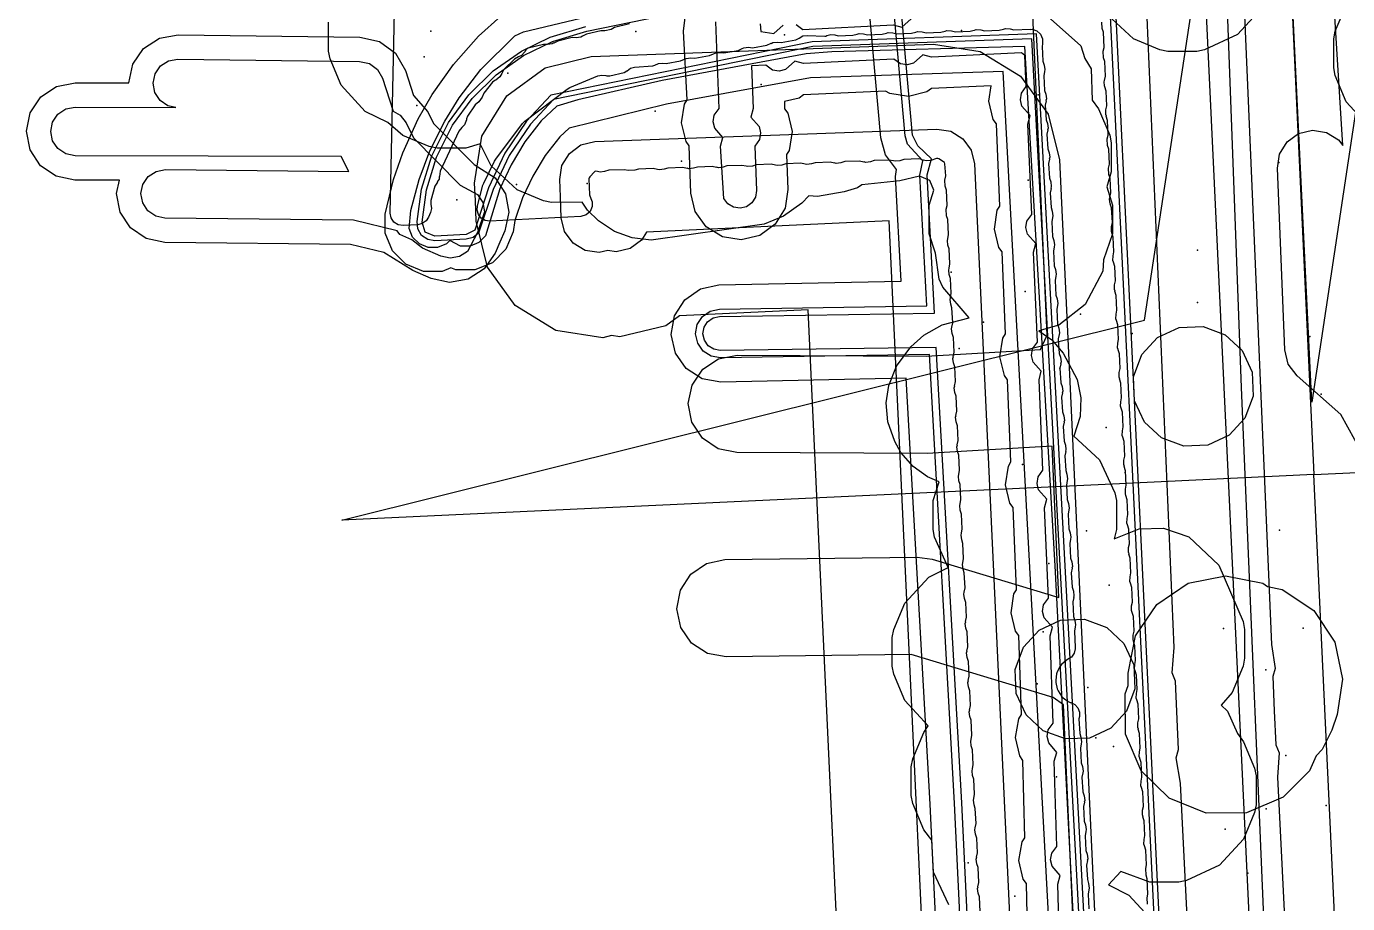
# Model space of a CAD drawing. Header units: metres. Extents: x -3943 to -3664, y 4962 to 6622.
# Drawn here: x -3933.3 to -3879, y 6316.5 to 6352.6 of the extents above; entities that cross this region are included whole.
import ezdxf

# ---------------------------------------------------------------- set-up
doc = ezdxf.new("R2010")
doc.units = ezdxf.units.M
for name, color, linetype in [('AI_GREENING_EXCLUSIONS', 1, 'Continuous'), ('AI_GREENING_LAWN', 82, 'Continuous'), ('AI_GREENING_REJECTED', 6, 'Continuous')]:
    doc.layers.add(name, color=color, linetype=linetype)

msp = doc.modelspace()

# ---------------------------------------------------------------- linework, layer by layer
at = {"layer": 'AI_GREENING_EXCLUSIONS'}
for points in [[(-3890.07, 6379.865), (-3886.2, 6299.915)], [(-3889.821, 6379.681), (-3886, 6299.93)], [(-3875.64, 6269.188), (-3877.52, 6313.067), (-3877.895, 6313.557), (-3878.033, 6314.126), (-3877.98, 6314.97), (-3877.629, 6315.625), (-3878.465, 6335.289), (-3878.725, 6335.601), (-3879.29, 6336.638), (-3881.092, 6338.23), (-3881.453, 6338.71), (-3881.598, 6339.293), (-3881.902, 6346.771), (-3881.811, 6347.349), (-3881.506, 6347.849), (-3881.033, 6348.193), (-3880.464, 6348.331), (-3879.886, 6348.24), (-3879.387, 6347.935), (-3879.212, 6347.695), (-3881.109, 6378.179)], [(-3884.475, 6366.942), (-3883.388, 6337.749), (-3882.28, 6311.412), (-3881.913, 6310.91), (-3881.729, 6310.152), (-3881.852, 6309.102), (-3882.157, 6308.48), (-3881.114, 6283.688), (-3880.697, 6283.4), (-3874.95, 6281.702), (-3867.436, 6281.835), (-3866.668, 6281.696), (-3866.012, 6281.274), (-3865.567, 6280.633)], [(-3893.689, 6296.079), (-3894.874, 6320.678), (-3895.919, 6339.401), (-3904.795, 6339.271), (-3905.064, 6339.319), (-3905.294, 6339.466), (-3905.451, 6339.69), (-3905.509, 6339.956), (-3905.462, 6340.225), (-3905.315, 6340.455), (-3905.091, 6340.612), (-3904.824, 6340.67), (-3895.994, 6340.803), (-3896.298, 6346.495), (-3896.116, 6347.147), (-3896.682, 6347.682), (-3896.899, 6348.129), (-3898.214, 6362.811)], [(-3893.989, 6296.064), (-3895.174, 6320.663), (-3896.204, 6339.108), (-3904.789, 6338.971), (-3905.173, 6339.039), (-3905.502, 6339.249), (-3905.725, 6339.569), (-3905.809, 6339.95), (-3905.741, 6340.334), (-3905.531, 6340.663), (-3905.211, 6340.886), (-3904.83, 6340.97), (-3896.31, 6341.111), (-3896.597, 6346.479), (-3896.467, 6347.066), (-3897.101, 6347.755), (-3897.197, 6348.102), (-3898.49, 6362.521)], [(-3889.811, 6304.959), (-3890.687, 6324.698), (-3891.117, 6325.001), (-3896.957, 6326.774), (-3904.553, 6326.675), (-3905.321, 6326.817), (-3905.975, 6327.242), (-3906.417, 6327.885), (-3906.579, 6328.649), (-3906.437, 6329.416), (-3906.012, 6330.07), (-3905.369, 6330.512), (-3904.606, 6330.675), (-3896.699, 6330.778), (-3896.091, 6330.692), (-3890.883, 6329.11), (-3891.161, 6335.333), (-3896.295, 6335.041), (-3904.118, 6335.076), (-3904.882, 6335.232), (-3905.529, 6335.668), (-3905.96, 6336.319), (-3906.109, 6337.085), (-3905.953, 6337.85), (-3905.517, 6338.497), (-3904.866, 6338.927), (-3904.1, 6339.076), (-3896.34, 6339.041), (-3891.638, 6339.312), (-3891.366, 6339.906), (-3892.269, 6360.112)], [(-3894.988, 6296.014), (-3896.172, 6320.613), (-3897.153, 6338.127), (-3904.768, 6337.971), (-3905.537, 6338.108), (-3906.194, 6338.528), (-3906.641, 6339.167), (-3906.809, 6339.93), (-3906.673, 6340.698), (-3906.252, 6341.355), (-3905.613, 6341.802), (-3904.851, 6341.97), (-3897.366, 6342.124), (-3897.596, 6346.426), (-3897.551, 6346.715), (-3898.001, 6347.318), (-3898.193, 6348.013), (-3899.082, 6357.932)], [(-3889.217, 6304.208), (-3891.804, 6352.287), (-3901.015, 6351.969), (-3911.758, 6349.772), (-3912.757, 6348.696), (-3913.644, 6347.388), (-3914.323, 6345.96), (-3914.886, 6344.221), (-3915.243, 6344.044), (-3916.53, 6343.978), (-3916.923, 6344.139), (-3917.051, 6344.544), (-3916.871, 6345.879), (-3916.462, 6347.22), (-3915.805, 6348.53), (-3914.991, 6349.639), (-3914.009, 6350.604), (-3912.877, 6351.402), (-3911.692, 6351.98), (-3910.282, 6352.402), (-3901.303, 6354.253)], [(-3883.291, 6354.015), (-3882.147, 6327.189), (-3881.993, 6326.192), (-3882.09, 6325.861), (-3882.03, 6324.457), (-3881.96, 6323.052), (-3881.834, 6322.735), (-3881.894, 6321.73), (-3880.551, 6294.768), (-3880.385, 6293.758), (-3880.483, 6293.41), (-3880.344, 6290.623), (-3880.209, 6290.286), (-3880.276, 6289.244), (-3879.06, 6264.718)], [(-3883.291, 6354.015), (-3882.147, 6327.189), (-3881.993, 6326.192), (-3882.09, 6325.861), (-3882.03, 6324.457), (-3881.96, 6323.052), (-3881.834, 6322.735), (-3881.894, 6321.73), (-3880.551, 6294.768), (-3880.385, 6293.758), (-3880.483, 6293.41), (-3880.344, 6290.623), (-3880.209, 6290.286), (-3880.276, 6289.244), (-3879.06, 6264.718)], [(-3878.08, 6348.415), (-3879.068, 6349.489), (-3879.521, 6350.572), (-3879.586, 6350.894), (-3879.586, 6352.082), (-3879.521, 6352.404), (-3878.696, 6354.371)], [(-3889.664, 6304.006), (-3891.036, 6330.415), (-3892.275, 6351.771), (-3900.213, 6351.552), (-3901.269, 6351.465), (-3907.188, 6350.376), (-3910.656, 6349.579), (-3911.518, 6349.32), (-3912.153, 6348.716), (-3912.824, 6347.848), (-3913.394, 6346.91), (-3913.857, 6345.915), (-3914.438, 6343.987), (-3914.714, 6343.712), (-3915.075, 6343.563), (-3915.465, 6343.563), (-3915.907, 6343.795), (-3916.052, 6343.65), (-3916.413, 6343.502), (-3916.803, 6343.502), (-3917.163, 6343.652), (-3917.439, 6343.928), (-3917.588, 6344.289), (-3917.517, 6345.028), (-3917.171, 6346.308), (-3916.731, 6347.476), (-3916.122, 6348.699), (-3915.526, 6349.661), (-3914.634, 6350.822), (-3913.233, 6352.214), (-3912.878, 6352.377), (-3908.11, 6353.511)], [(-3883.04, 6264.217), (-3884.272, 6289.062), (-3884.437, 6290.066), (-3884.339, 6290.414), (-3884.479, 6293.205), (-3884.613, 6293.542), (-3884.546, 6294.578), (-3885.887, 6321.479), (-3886.062, 6322.519), (-3885.963, 6322.87), (-3886.092, 6325.672), (-3886.223, 6326.011), (-3886.145, 6327.061), (-3887.291, 6353.93)], [(-3883.04, 6264.217), (-3884.272, 6289.062), (-3884.437, 6290.066), (-3884.339, 6290.414), (-3884.479, 6293.205), (-3884.613, 6293.542), (-3884.546, 6294.578), (-3885.887, 6321.479), (-3886.062, 6322.519), (-3885.963, 6322.87), (-3886.092, 6325.672), (-3886.223, 6326.011), (-3886.145, 6327.061), (-3887.291, 6353.93)], [(-3890.717, 6305.12), (-3893.177, 6350.746), (-3901.088, 6350.481), (-3907.007, 6349.393), (-3911.009, 6348.414), (-3911.392, 6348.062), (-3911.994, 6347.283), (-3912.505, 6346.443), (-3912.921, 6345.552), (-3913.235, 6344.622), (-3913.307, 6344.151), (-3913.607, 6343.431), (-3914.16, 6342.879), (-3914.881, 6342.582), (-3915.661, 6342.583), (-3915.864, 6342.667), (-3916.219, 6342.52), (-3916.999, 6342.522), (-3917.72, 6342.821), (-3918.271, 6343.374), (-3918.569, 6344.095), (-3918.568, 6344.875), (-3918.222, 6346.303), (-3917.844, 6347.398), (-3917.206, 6348.801), (-3916.634, 6349.795), (-3915.76, 6351.028), (-3914.729, 6352.192), (-3913.82, 6353.023)], [(-3892.141, 6314.173), (-3892.217, 6317.353), (-3892.347, 6317.537), (-3892.52, 6318.298), (-3892.389, 6319.067), (-3892.281, 6319.239), (-3892.357, 6322.419), (-3892.487, 6322.603), (-3892.66, 6323.364), (-3892.529, 6324.133), (-3892.421, 6324.305), (-3892.529, 6327.55), (-3892.662, 6327.732), (-3892.848, 6328.49), (-3892.729, 6329.261), (-3892.623, 6329.434), (-3892.758, 6332.809), (-3892.891, 6332.99), (-3893.076, 6333.748), (-3892.957, 6334.52), (-3892.852, 6334.693), (-3892.986, 6338.067), (-3893.12, 6338.249), (-3893.305, 6339.007), (-3893.186, 6339.778), (-3893.081, 6339.952), (-3893.215, 6343.326), (-3893.348, 6343.507), (-3893.533, 6344.265), (-3893.415, 6345.037), (-3893.309, 6345.21), (-3893.444, 6348.584), (-3893.577, 6348.766), (-3893.762, 6349.524), (-3893.666, 6350.149), (-3896.121, 6350.042), (-3896.302, 6349.908), (-3897.059, 6349.718), (-3897.831, 6349.833), (-3898.005, 6349.937), (-3901.378, 6349.785), (-3901.559, 6349.651), (-3902.15, 6349.503), (-3902.152, 6349.211), (-3902.019, 6349.029), (-3901.838, 6348.27), (-3901.961, 6347.499), (-3902.068, 6347.326), (-3902.013, 6345.895), (-3902.136, 6345.124), (-3902.545, 6344.459), (-3903.176, 6344.001), (-3903.935, 6343.82), (-3904.706, 6343.943), (-3905.371, 6344.352), (-3905.829, 6344.984), (-3906.01, 6345.743), (-3906.072, 6347.686), (-3906.204, 6347.868), (-3906.385, 6348.627), (-3906.262, 6349.398), (-3906.156, 6349.571), (-3906.303, 6352.404), (-3906.213, 6353.179)], [(-3901.674, 6352.674), (-3901.397, 6352.475), (-3897.688, 6352.656), (-3897.332, 6352.564), (-3896.952, 6352.904)], [(-3891.466, 6353.129), (-3889.974, 6351.794), (-3889.814, 6351.281), (-3889.551, 6350.854), (-3889.509, 6349.56), (-3889.246, 6349.212), (-3888.793, 6348.129), (-3888.728, 6347.806), (-3888.728, 6346.619), (-3888.916, 6346.002), (-3888.672, 6345.25), (-3888.672, 6344.063), (-3889.046, 6343.001), (-3889.072, 6342.537), (-3889.796, 6341.166), (-3890.882, 6340.309), (-3891.705, 6340.086), (-3891.175, 6339.704), (-3890.702, 6339.157), (-3890.13, 6338.075), (-3889.979, 6337.321), (-3890.011, 6336.559), (-3890.26, 6335.744), (-3889.21, 6334.772), (-3888.579, 6333.425), (-3888.514, 6333.103), (-3888.514, 6331.915), (-3888.606, 6331.528), (-3887.583, 6331.933), (-3886.588, 6331.959), (-3885.538, 6331.607), (-3884.314, 6330.449), (-3883.313, 6328.127), (-3883.247, 6327.804), (-3883.247, 6326.617), (-3883.313, 6326.295), (-3883.766, 6325.211), (-3884.207, 6324.684), (-3883.948, 6324.439), (-3883.545, 6323.518), (-3883.297, 6323.184), (-3882.843, 6322.101), (-3882.778, 6321.778), (-3882.778, 6320.591), (-3882.843, 6320.269), (-3883.297, 6319.185), (-3884.284, 6318.112), (-3885.631, 6317.481), (-3885.954, 6317.416), (-3887.141, 6317.416), (-3888.334, 6317.845), (-3888.845, 6317.298), (-3888.004, 6316.878), (-3887.016, 6315.805)], [(-3895.402, 6316.477), (-3896.032, 6317.824), (-3896.097, 6319.143), (-3896.431, 6319.562), (-3896.884, 6320.646), (-3896.949, 6320.968), (-3896.949, 6322.156), (-3896.884, 6322.478), (-3896.431, 6323.561), (-3896.246, 6323.832), (-3897.21, 6324.882), (-3897.663, 6325.965), (-3897.729, 6326.288), (-3897.729, 6327.475), (-3897.663, 6327.798), (-3897.21, 6328.881), (-3896.222, 6329.955), (-3895.429, 6330.354), (-3895.987, 6331.593), (-3896.053, 6331.915), (-3896.053, 6333.103), (-3895.799, 6333.875), (-3896.282, 6334.078), (-3896.865, 6334.498), (-3897.373, 6335.081), (-3897.627, 6335.535), (-3897.909, 6336.342), (-3897.977, 6337.121), (-3897.875, 6337.832), (-3897.553, 6338.631), (-3896.96, 6339.415), (-3896.435, 6339.906), (-3895.679, 6340.329), (-3894.574, 6340.613), (-3895.649, 6341.879), (-3895.796, 6342.204), (-3895.952, 6343.279), (-3896.21, 6344.063), (-3896.21, 6345.25), (-3896.022, 6345.868), (-3896.188, 6346.265), (-3896.615, 6346.444), (-3897.422, 6346.248), (-3898.978, 6346.083), (-3899.152, 6345.955), (-3899.706, 6345.79), (-3900.804, 6345.609), (-3901.157, 6345.636), (-3901.442, 6345.329), (-3902.199, 6344.792), (-3902.996, 6344.46), (-3907.638, 6343.814), (-3908.415, 6343.899), (-3909.145, 6344.164), (-3909.796, 6344.597), (-3910.25, 6345.041), (-3910.471, 6345.372), (-3911.733, 6345.357), (-3912.056, 6345.422), (-3913.139, 6345.876), (-3914.213, 6346.864), (-3914.661, 6347.774), (-3915.25, 6347.597), (-3916.437, 6347.597), (-3916.759, 6347.662), (-3917.843, 6348.116), (-3918.455, 6348.642), (-3919.391, 6349.101), (-3920.379, 6350.175), (-3920.379, 6350.175), (-3920.832, 6351.258), (-3920.897, 6351.58), (-3920.897, 6352.768)], [(-3889.417, 6304.202), (-3891.993, 6352.081), (-3900.989, 6351.771), (-3911.655, 6349.589), (-3912.6, 6348.571), (-3913.47, 6347.288), (-3914.135, 6345.888), (-3914.733, 6344.092), (-3914.957, 6343.916), (-3915.233, 6343.844), (-3916.52, 6343.778), (-3916.82, 6343.83), (-3917.071, 6344.004), (-3917.223, 6344.267), (-3917.249, 6344.571), (-3917.069, 6345.906), (-3916.653, 6347.279), (-3915.966, 6348.647), (-3915.132, 6349.781), (-3914.125, 6350.767), (-3912.965, 6351.581), (-3911.78, 6352.16), (-3910.322, 6352.598)], [(-3890.831, 6313.81), (-3890.928, 6317.327), (-3890.829, 6317.681), (-3891.16, 6318.068), (-3891.221, 6318.334), (-3891.175, 6318.603), (-3890.971, 6318.876), (-3891.068, 6322.392), (-3890.969, 6322.746), (-3891.3, 6323.133), (-3891.361, 6323.399), (-3891.315, 6323.669), (-3891.111, 6323.942), (-3891.24, 6327.544), (-3891.147, 6327.899), (-3891.484, 6328.281), (-3891.549, 6328.546), (-3891.507, 6328.816), (-3891.307, 6329.092), (-3891.469, 6332.802), (-3891.375, 6333.158), (-3891.713, 6333.539), (-3891.777, 6333.805), (-3891.736, 6334.075), (-3891.536, 6334.351), (-3891.697, 6338.061), (-3891.604, 6338.416), (-3891.941, 6338.798), (-3892.006, 6339.063), (-3891.964, 6339.333), (-3891.765, 6339.609), (-3891.926, 6343.319), (-3891.832, 6343.675), (-3892.17, 6344.057), (-3892.235, 6344.322), (-3892.193, 6344.592), (-3891.993, 6344.868), (-3892.154, 6348.578), (-3892.061, 6348.934), (-3892.398, 6349.315), (-3892.463, 6349.581), (-3892.422, 6349.85), (-3892.222, 6350.127), (-3892.277, 6351.398), (-3892.412, 6351.512), (-3896.121, 6351.331), (-3896.477, 6351.422), (-3896.857, 6351.083), (-3897.122, 6351.017), (-3897.392, 6351.057), (-3897.67, 6351.255), (-3901.379, 6351.074), (-3901.735, 6351.166), (-3902.114, 6350.827), (-3902.379, 6350.76), (-3902.65, 6350.8), (-3902.927, 6350.999), (-3903.507, 6350.971), (-3903.441, 6349.225), (-3903.536, 6348.87), (-3903.201, 6348.486), (-3903.137, 6348.22), (-3903.18, 6347.951), (-3903.382, 6347.676), (-3903.312, 6345.845), (-3903.355, 6345.576), (-3903.498, 6345.343), (-3903.719, 6345.183), (-3903.985, 6345.119), (-3904.255, 6345.162), (-3904.487, 6345.305), (-3904.648, 6345.526), (-3904.783, 6347.672), (-3904.687, 6348.027), (-3905.023, 6348.411), (-3905.086, 6348.677), (-3905.043, 6348.946), (-3904.842, 6349.221), (-3904.976, 6352.781)], [(-3903.155, 6352.697), (-3903.129, 6352.391), (-3902.589, 6352.308), (-3902.209, 6352.648)], [(-3899.171, 6297.661), (-3901.188, 6340.948), (-3906.475, 6340.693), (-3907.031, 6340.288), (-3908.927, 6339.829), (-3909.271, 6339.883), (-3909.627, 6339.797), (-3911.554, 6340.099), (-3913.219, 6341.116), (-3914.368, 6342.693), (-3914.827, 6344.589), (-3914.862, 6345.444), (-3914.891, 6346.156), (-3914.589, 6348.083), (-3913.572, 6349.748), (-3911.995, 6350.898), (-3910.099, 6351.356), (-3896.028, 6351.873), (-3894.114, 6351.566), (-3892.46, 6350.555), (-3891.316, 6348.991), (-3890.852, 6347.109), (-3888.302, 6292.382)], [(-3895.512, 6294.328), (-3897.855, 6344.607), (-3907.829, 6344.135), (-3908.028, 6343.809), (-3908.501, 6343.464), (-3909.07, 6343.326), (-3909.414, 6343.38), (-3909.77, 6343.294), (-3910.348, 6343.385), (-3910.847, 6343.69), (-3911.192, 6344.163), (-3911.33, 6344.732), (-3911.365, 6345.587), (-3911.394, 6346.299), (-3911.303, 6346.877), (-3910.998, 6347.377), (-3910.525, 6347.722), (-3909.956, 6347.859), (-3895.901, 6348.375), (-3895.327, 6348.283), (-3894.83, 6347.98), (-3894.487, 6347.51), (-3894.348, 6346.946), (-3891.798, 6292.219)]]:
    msp.add_lwpolyline(points, dxfattribs=at)
for points in [[(-3874.42, 6377.481), (-3842.457, 6379.024), (-3875.43, 6370.758), (-3880.482, 6337.142), (-3882.411, 6377.095), (-3874.42, 6377.481)], [(-3882.271, 6374.124), (-3880.397, 6334.168), (-3888.388, 6333.793), (-3920.353, 6332.294), (-3887.369, 6340.515), (-3882.271, 6374.124)], [(-3885.415, 6360.102), (-3884.365, 6359.75), (-3883.141, 6358.592), (-3882.106, 6356.253), (-3882.041, 6355.93), (-3882.041, 6354.743), (-3882.106, 6354.421), (-3882.559, 6353.337), (-3883.547, 6352.264), (-3884.894, 6351.633), (-3885.216, 6351.568), (-3886.404, 6351.568), (-3886.726, 6351.633), (-3887.809, 6352.086), (-3888.883, 6353.074), (-3889.514, 6354.421), (-3889.579, 6354.743), (-3889.579, 6355.93), (-3889.514, 6356.253), (-3888.6, 6358.446), (-3887.439, 6359.668), (-3886.409, 6360.075), (-3885.415, 6360.102)], [(-3932.082, 6346.433), (-3932.729, 6346.869), (-3933.161, 6347.519), (-3933.31, 6348.285), (-3933.156, 6349.049), (-3932.72, 6349.697), (-3932.07, 6350.128), (-3931.304, 6350.278), (-3929.102, 6350.271), (-3928.942, 6351.043), (-3928.5, 6351.687), (-3927.846, 6352.112), (-3927.079, 6352.254), (-3919.605, 6352.16), (-3918.802, 6351.98), (-3918.139, 6351.492), (-3917.729, 6350.779), (-3917.398, 6349.762), (-3916.814, 6349.078), (-3916.582, 6348.605), (-3914.914, 6346.914), (-3914.052, 6346.375), (-3913.629, 6345.719), (-3913.489, 6344.952), (-3913.653, 6344.189), (-3913.852, 6343.73), (-3914.05, 6343.271), (-3914.494, 6342.629), (-3915.15, 6342.206), (-3915.918, 6342.066), (-3916.68, 6342.23), (-3917.435, 6342.557), (-3918.624, 6343.3), (-3919.987, 6343.625), (-3927.627, 6343.709), (-3928.39, 6343.87), (-3929.034, 6344.31), (-3929.461, 6344.964), (-3929.605, 6345.731), (-3929.491, 6346.272), (-3931.317, 6346.278), (-3932.082, 6346.433)], [(-3920.066, 6346.626), (-3920.369, 6347.243), (-3931.314, 6347.278), (-3931.696, 6347.356), (-3932.02, 6347.573), (-3932.235, 6347.898), (-3932.31, 6348.281), (-3932.233, 6348.664), (-3932.015, 6348.988), (-3931.69, 6349.203), (-3931.307, 6349.278), (-3927.166, 6349.265), (-3927.498, 6349.336), (-3927.82, 6349.557), (-3928.033, 6349.884), (-3928.104, 6350.267), (-3928.023, 6350.649), (-3927.802, 6350.971), (-3927.475, 6351.183), (-3927.091, 6351.255), (-3919.618, 6351.16), (-3919.216, 6351.07), (-3918.885, 6350.826), (-3918.68, 6350.469), (-3918.239, 6349.116), (-3917.948, 6348.948), (-3917.711, 6348.638), (-3917.408, 6348.019), (-3915.49, 6346.074), (-3914.77, 6345.679), (-3914.559, 6345.351), (-3914.489, 6344.968), (-3914.769, 6344.127), (-3915.19, 6343.348), (-3915.518, 6343.136), (-3915.902, 6343.066), (-3916.283, 6343.148), (-3917.038, 6343.475), (-3917.477, 6343.816), (-3917.967, 6344.047), (-3918.076, 6344.197), (-3919.864, 6344.624), (-3927.616, 6344.709), (-3927.997, 6344.789), (-3928.319, 6345.01), (-3928.533, 6345.336), (-3928.605, 6345.72), (-3928.524, 6346.102), (-3928.304, 6346.424), (-3927.977, 6346.637), (-3927.594, 6346.709), (-3920.066, 6346.626)], [(-3884.958, 6340.256), (-3884.041, 6339.915), (-3883.342, 6339.268), (-3882.932, 6338.386), (-3882.893, 6337.4), (-3883.234, 6336.483), (-3883.882, 6335.784), (-3884.763, 6335.375), (-3885.749, 6335.335), (-3886.666, 6335.677), (-3887.365, 6336.324), (-3887.775, 6337.205), (-3887.814, 6338.192), (-3887.472, 6339.109), (-3886.825, 6339.808), (-3885.944, 6340.217), (-3884.958, 6340.256)], [(-3880.397, 6334.168), (-3872.406, 6334.543), (-3840.441, 6336.042), (-3873.425, 6327.821), (-3878.523, 6294.212), (-3880.397, 6334.168)], [(-3885.563, 6329.701), (-3884.032, 6330.005), (-3882.501, 6329.701), (-3882.302, 6329.567), (-3881.699, 6329.448), (-3880.402, 6328.58), (-3879.534, 6327.283), (-3879.23, 6325.752), (-3879.451, 6324.311), (-3879.663, 6323.656), (-3880.056, 6322.866), (-3880.305, 6322.599), (-3880.577, 6321.986), (-3881.657, 6320.906), (-3883.166, 6320.259), (-3884.827, 6320.243), (-3886.349, 6320.863), (-3887.493, 6321.986), (-3888.14, 6323.495), (-3888.156, 6325.156), (-3888.032, 6325.492), (-3888.032, 6326.005), (-3887.728, 6327.536), (-3886.86, 6328.833), (-3885.563, 6329.701)], [(-3889.823, 6328.218), (-3888.906, 6327.876), (-3888.207, 6327.229), (-3887.797, 6326.347), (-3887.758, 6325.361), (-3888.099, 6324.444), (-3888.747, 6323.745), (-3889.628, 6323.336), (-3890.614, 6323.297), (-3891.531, 6323.638), (-3892.23, 6324.285), (-3892.64, 6325.167), (-3892.679, 6326.153), (-3892.337, 6327.07), (-3891.69, 6327.769), (-3890.809, 6328.178), (-3889.823, 6328.218)]]:
    msp.add_lwpolyline(points, close=True, dxfattribs=at)
at = {"layer": 'AI_GREENING_LAWN'}
for points in [[(-3885.85, 6374.791), (-3881.842, 6290.023)], [(-3908.526, 6352.701), (-3909.141, 6352.553), (-3909.282, 6352.475), (-3909.543, 6352.412), (-3909.703, 6352.418), (-3910.297, 6352.277), (-3910.459, 6352.192), (-3910.462, 6352.198), (-3910.528, 6352.159), (-3910.716, 6352.129), (-3910.881, 6352.135), (-3911.476, 6351.994), (-3911.638, 6351.909), (-3911.641, 6351.915), (-3911.707, 6351.876), (-3911.894, 6351.846), (-3912.06, 6351.852), (-3912.695, 6351.7), (-3912.737, 6351.68), (-3912.769, 6351.646), (-3912.829, 6351.546), (-3912.967, 6351.397), (-3913.085, 6351.345), (-3913.254, 6351.254), (-3913.687, 6350.82), (-3913.779, 6350.66), (-3913.849, 6350.525), (-3914.023, 6350.392), (-3914.066, 6350.373), (-3914.155, 6350.303), (-3914.512, 6349.857), (-3914.581, 6349.688), (-3914.725, 6349.492), (-3914.866, 6349.376), (-3915.185, 6348.903), (-3915.225, 6348.798), (-3915.231, 6348.749), (-3915.306, 6348.544), (-3915.412, 6348.44), (-3915.54, 6348.295), (-3916.306, 6346.643), (-3916.336, 6346.43), (-3916.344, 6346.431), (-3916.355, 6346.312), (-3916.427, 6346.2), (-3916.421, 6346.196), (-3916.523, 6346.029), (-3916.696, 6345.44), (-3916.696, 6345.301), (-3916.69, 6345.282), (-3916.67, 6345.115), (-3916.706, 6344.95), (-3916.786, 6344.754), (-3916.888, 6344.597), (-3917.041, 6344.488), (-3917.223, 6344.444), (-3917.832, 6344.413), (-3918.033, 6344.444), (-3918.205, 6344.553), (-3918.319, 6344.722), (-3918.357, 6344.923), (-3918.062, 6358.954)], [(-3894.117, 6316.19), (-3894.146, 6316.801), (-3894.198, 6316.958), (-3894.222, 6317.147), (-3894.203, 6317.221), (-3894.209, 6317.222), (-3894.173, 6317.401), (-3894.203, 6318.012), (-3894.254, 6318.169), (-3894.279, 6318.358), (-3894.259, 6318.432), (-3894.266, 6318.433), (-3894.229, 6318.612), (-3894.259, 6319.223), (-3894.311, 6319.38), (-3894.335, 6319.569), (-3894.316, 6319.643), (-3894.322, 6319.644), (-3894.286, 6319.823), (-3894.316, 6320.434), (-3894.367, 6320.591), (-3894.391, 6320.78), (-3894.372, 6320.854), (-3894.378, 6320.855), (-3894.342, 6321.034), (-3894.372, 6321.645), (-3894.424, 6321.802), (-3894.448, 6321.991), (-3894.428, 6322.065), (-3894.435, 6322.066), (-3894.399, 6322.246), (-3894.428, 6322.857), (-3894.48, 6323.013), (-3894.504, 6323.202), (-3894.485, 6323.276), (-3894.491, 6323.278), (-3894.455, 6323.457), (-3894.485, 6324.068), (-3894.536, 6324.225), (-3894.561, 6324.413), (-3894.541, 6324.487), (-3894.548, 6324.489), (-3894.512, 6324.668), (-3894.541, 6325.279), (-3894.593, 6325.436), (-3894.617, 6325.624), (-3894.598, 6325.698), (-3894.604, 6325.7), (-3894.568, 6325.879), (-3894.598, 6326.49), (-3894.649, 6326.647), (-3894.673, 6326.835), (-3894.654, 6326.91), (-3894.66, 6326.911), (-3894.624, 6327.09), (-3894.654, 6327.701), (-3894.706, 6327.858), (-3894.73, 6328.046), (-3894.711, 6328.121), (-3894.717, 6328.122), (-3894.681, 6328.301), (-3894.71, 6328.912), (-3894.762, 6329.069), (-3894.786, 6329.257), (-3894.767, 6329.332), (-3894.773, 6329.333), (-3894.737, 6329.512), (-3894.767, 6330.123), (-3894.819, 6330.28), (-3894.843, 6330.468), (-3894.823, 6330.543), (-3894.83, 6330.544), (-3894.794, 6330.723), (-3894.823, 6331.334), (-3894.875, 6331.491), (-3894.899, 6331.68), (-3894.88, 6331.754), (-3894.886, 6331.755), (-3894.85, 6331.934), (-3894.88, 6332.545), (-3894.931, 6332.702), (-3894.956, 6332.891), (-3894.936, 6332.965), (-3894.943, 6332.966), (-3894.906, 6333.145), (-3894.936, 6333.756), (-3894.988, 6333.913), (-3895.012, 6334.102), (-3894.993, 6334.176), (-3894.999, 6334.177), (-3894.963, 6334.356), (-3894.993, 6334.967), (-3895.044, 6335.124), (-3895.068, 6335.313), (-3895.049, 6335.387), (-3895.055, 6335.388), (-3895.019, 6335.567), (-3895.049, 6336.178), (-3895.101, 6336.335), (-3895.125, 6336.524), (-3895.105, 6336.598), (-3895.112, 6336.599), (-3895.076, 6336.779), (-3895.105, 6337.39), (-3895.157, 6337.546), (-3895.181, 6337.735), (-3895.162, 6337.809), (-3895.168, 6337.811), (-3895.132, 6337.99), (-3895.162, 6338.601), (-3895.214, 6338.758), (-3895.238, 6338.946), (-3895.218, 6339.02), (-3895.225, 6339.022), (-3895.189, 6339.201), (-3895.218, 6339.812), (-3895.27, 6339.969), (-3895.294, 6340.157), (-3895.275, 6340.231), (-3895.281, 6340.233), (-3895.245, 6340.412), (-3895.275, 6341.023), (-3895.326, 6341.18), (-3895.35, 6341.368), (-3895.331, 6341.442), (-3895.337, 6341.444), (-3895.301, 6341.623), (-3895.331, 6342.234), (-3895.383, 6342.391), (-3895.407, 6342.579), (-3895.388, 6342.654), (-3895.394, 6342.655), (-3895.358, 6342.834), (-3895.387, 6343.445), (-3895.439, 6343.602), (-3895.463, 6343.79), (-3895.444, 6343.865), (-3895.45, 6343.866), (-3895.414, 6344.045), (-3895.444, 6344.656), (-3895.494, 6344.808), (-3895.507, 6345.076), (-3895.471, 6345.233), (-3895.5, 6345.867), (-3895.551, 6346.021), (-3895.565, 6346.28), (-3895.53, 6346.448), (-3895.57, 6346.944), (-3895.587, 6346.995), (-3895.625, 6347.034), (-3895.811, 6347.148), (-3895.859, 6347.164), (-3895.909, 6347.159), (-3896.137, 6347.086), (-3896.326, 6347.063), (-3896.51, 6347.113), (-3896.528, 6347.122), (-3896.646, 6347.147), (-3897.257, 6347.124), (-3897.415, 6347.073), (-3897.603, 6347.051), (-3897.677, 6347.071), (-3897.679, 6347.065), (-3897.857, 6347.103), (-3898.469, 6347.08), (-3898.626, 6347.029), (-3898.815, 6347.007), (-3898.889, 6347.027), (-3898.89, 6347.021), (-3899.069, 6347.059), (-3899.68, 6347.036), (-3899.838, 6346.985), (-3900.027, 6346.963), (-3900.101, 6346.983), (-3900.102, 6346.977), (-3900.281, 6347.015), (-3900.892, 6346.992), (-3901.049, 6346.941), (-3901.238, 6346.919), (-3901.312, 6346.939), (-3901.314, 6346.933), (-3901.492, 6346.971), (-3902.104, 6346.948), (-3902.261, 6346.897), (-3902.45, 6346.875), (-3902.524, 6346.895), (-3902.525, 6346.889), (-3902.704, 6346.927), (-3903.315, 6346.904), (-3903.473, 6346.853), (-3903.661, 6346.831), (-3903.735, 6346.851), (-3903.737, 6346.845), (-3903.915, 6346.883), (-3904.527, 6346.859), (-3904.684, 6346.809), (-3904.873, 6346.787), (-3904.947, 6346.807), (-3904.948, 6346.801), (-3905.127, 6346.839), (-3905.738, 6346.815), (-3905.896, 6346.765), (-3906.084, 6346.743), (-3906.159, 6346.763), (-3906.16, 6346.757), (-3906.339, 6346.795), (-3906.95, 6346.771), (-3907.107, 6346.721), (-3907.296, 6346.699), (-3907.37, 6346.719), (-3907.372, 6346.713), (-3907.55, 6346.751), (-3908.162, 6346.727), (-3908.314, 6346.679), (-3908.582, 6346.669), (-3908.738, 6346.706), (-3909.373, 6346.683), (-3909.554, 6346.626), (-3909.727, 6346.603), (-3909.844, 6346.629), (-3909.934, 6346.646), (-3909.971, 6346.62), (-3910.161, 6346.414), (-3910.185, 6346.374), (-3910.192, 6346.328), (-3910.166, 6345.675), (-3910.116, 6345.521), (-3910.06, 6345.384), (-3910.058, 6345.193), (-3910.059, 6345.191), (-3910.146, 6344.989), (-3910.313, 6344.843), (-3910.525, 6344.784), (-3914.271, 6344.594), (-3914.457, 6344.619), (-3914.62, 6344.712), (-3914.737, 6344.857), (-3914.793, 6345.036), (-3914.779, 6345.223), (-3914.553, 6346.063), (-3914.519, 6346.154), (-3914.072, 6347.062), (-3914.023, 6347.141), (-3912.924, 6348.605), (-3912.826, 6348.704), (-3911.085, 6350.019), (-3910.975, 6350.082), (-3909.825, 6350.558), (-3909.667, 6350.595), (-3909.506, 6350.58), (-3909.506, 6350.58), (-3909.455, 6350.566), (-3909.334, 6350.565), (-3908.748, 6350.707), (-3908.634, 6350.77), (-3908.629, 6350.775), (-3908.485, 6350.874), (-3908.316, 6350.917), (-3907.563, 6350.974), (-3907.525, 6350.983), (-3907.486, 6351.008), (-3907.336, 6351.071), (-3907.174, 6351.083), (-3907.022, 6351.069), (-3906.429, 6351.177), (-3906.262, 6351.253), (-3906.26, 6351.247), (-3906.192, 6351.282), (-3906.003, 6351.302), (-3905.838, 6351.287), (-3905.245, 6351.395), (-3905.079, 6351.47), (-3905.076, 6351.464), (-3905.008, 6351.5), (-3904.819, 6351.519), (-3904.654, 6351.504), (-3904.061, 6351.612), (-3903.895, 6351.688), (-3903.892, 6351.682), (-3903.824, 6351.718), (-3903.635, 6351.737), (-3903.471, 6351.722), (-3902.877, 6351.83), (-3902.711, 6351.906), (-3902.708, 6351.9), (-3902.64, 6351.936), (-3902.451, 6351.955), (-3902.287, 6351.94), (-3901.694, 6352.048), (-3901.584, 6352.098), (-3901.557, 6352.119), (-3901.4, 6352.204), (-3901.224, 6352.228), (-3900.494, 6352.198), (-3900.457, 6352.202), (-3900.417, 6352.22), (-3900.258, 6352.261), (-3900.095, 6352.249), (-3899.946, 6352.213), (-3899.344, 6352.232), (-3899.168, 6352.282), (-3899.166, 6352.276), (-3899.094, 6352.301), (-3898.904, 6352.292), (-3898.743, 6352.253), (-3898.141, 6352.272), (-3897.965, 6352.322), (-3897.963, 6352.316), (-3897.891, 6352.341), (-3897.701, 6352.332), (-3897.54, 6352.293), (-3896.938, 6352.313), (-3896.762, 6352.363), (-3896.76, 6352.357), (-3896.688, 6352.382), (-3896.498, 6352.373), (-3896.337, 6352.334), (-3895.735, 6352.354), (-3895.559, 6352.404), (-3895.557, 6352.398), (-3895.485, 6352.423), (-3895.295, 6352.414), (-3895.134, 6352.375), (-3894.532, 6352.395), (-3894.356, 6352.445), (-3894.354, 6352.439), (-3894.282, 6352.464), (-3894.092, 6352.455), (-3893.932, 6352.416), (-3893.329, 6352.436), (-3893.153, 6352.486), (-3893.151, 6352.48), (-3893.079, 6352.505), (-3892.889, 6352.496), (-3892.729, 6352.457), (-3892.064, 6352.479), (-3892.064, 6352.47), (-3891.977, 6352.477), (-3891.786, 6352.41), (-3891.636, 6352.274), (-3891.553, 6352.089), (-3891.55, 6351.886), (-3891.573, 6351.766), (-3891.539, 6351.164), (-3891.486, 6351.008), (-3891.46, 6350.82), (-3891.478, 6350.745), (-3891.472, 6350.744), (-3891.506, 6350.565), (-3891.472, 6349.963), (-3891.419, 6349.806), (-3891.393, 6349.618), (-3891.411, 6349.544), (-3891.405, 6349.542), (-3891.439, 6349.363), (-3891.405, 6348.761), (-3891.352, 6348.605), (-3891.326, 6348.416), (-3891.344, 6348.342), (-3891.338, 6348.341), (-3891.373, 6348.161), (-3891.338, 6347.559), (-3891.285, 6347.403), (-3891.259, 6347.215), (-3891.277, 6347.14), (-3891.271, 6347.139), (-3891.306, 6346.959), (-3891.271, 6346.358), (-3891.218, 6346.201), (-3891.192, 6346.013), (-3891.211, 6345.938), (-3891.204, 6345.937), (-3891.239, 6345.758), (-3891.204, 6345.156), (-3891.151, 6344.999), (-3891.125, 6344.811), (-3891.144, 6344.737), (-3891.137, 6344.735), (-3891.172, 6344.556), (-3891.137, 6343.954), (-3891.084, 6343.798), (-3891.058, 6343.609), (-3891.077, 6343.535), (-3891.07, 6343.534), (-3891.105, 6343.354), (-3891.07, 6342.752), (-3891.017, 6342.596), (-3890.991, 6342.408), (-3891.01, 6342.333), (-3891.003, 6342.332), (-3891.038, 6342.152), (-3891.003, 6341.551), (-3890.95, 6341.394), (-3890.924, 6341.206), (-3890.943, 6341.131), (-3890.936, 6341.13), (-3890.971, 6340.951), (-3890.936, 6340.349), (-3890.883, 6340.192), (-3890.857, 6340.004), (-3890.876, 6339.93), (-3890.869, 6339.928), (-3890.904, 6339.749), (-3890.869, 6339.147), (-3890.816, 6338.991), (-3890.79, 6338.802), (-3890.809, 6338.728), (-3890.802, 6338.727), (-3890.837, 6338.547), (-3890.802, 6337.945), (-3890.749, 6337.789), (-3890.723, 6337.601), (-3890.742, 6337.526), (-3890.735, 6337.525), (-3890.77, 6337.346), (-3890.735, 6336.744), (-3890.682, 6336.587), (-3890.656, 6336.399), (-3890.675, 6336.324), (-3890.668, 6336.323), (-3890.703, 6336.144), (-3890.668, 6335.542), (-3890.615, 6335.385), (-3890.589, 6335.197), (-3890.608, 6335.123), (-3890.602, 6335.121), (-3890.636, 6334.942), (-3890.601, 6334.34), (-3890.548, 6334.184), (-3890.522, 6333.995), (-3890.541, 6333.921), (-3890.535, 6333.92), (-3890.569, 6333.74), (-3890.534, 6333.138), (-3890.481, 6332.982), (-3890.455, 6332.794), (-3890.474, 6332.719), (-3890.468, 6332.718), (-3890.502, 6332.539), (-3890.467, 6331.937), (-3890.414, 6331.78), (-3890.388, 6331.592), (-3890.407, 6331.517), (-3890.401, 6331.516), (-3890.435, 6331.337), (-3890.4, 6330.735), (-3890.348, 6330.581), (-3890.323, 6330.392), (-3890.342, 6330.317), (-3890.335, 6330.315), (-3890.37, 6330.136), (-3890.338, 6329.534), (-3890.285, 6329.377), (-3890.26, 6329.189), (-3890.279, 6329.115), (-3890.273, 6329.113), (-3890.308, 6328.934), (-3890.275, 6328.332), (-3890.223, 6328.175), (-3890.197, 6327.987), (-3890.216, 6327.913), (-3890.21, 6327.911), (-3890.245, 6327.732), (-3890.209, 6327.062), (-3890.216, 6327.062), (-3890.208, 6327.004), (-3890.255, 6326.82), (-3890.368, 6326.666), (-3890.462, 6326.608), (-3890.459, 6326.602), (-3890.573, 6326.533), (-3890.768, 6326.36), (-3890.822, 6326.292), (-3890.947, 6326.062), (-3890.974, 6325.978), (-3891.011, 6325.71), (-3891.007, 6325.621), (-3890.947, 6325.358), (-3890.913, 6325.276), (-3890.769, 6325.058), (-3890.709, 6324.995), (-3890.499, 6324.84), (-3890.42, 6324.801), (-3890.393, 6324.793), (-3890.228, 6324.711), (-3890.104, 6324.574), (-3890.038, 6324.401), (-3890.04, 6324.216), (-3890.057, 6324.126), (-3890.025, 6323.524), (-3889.972, 6323.368), (-3889.947, 6323.179), (-3889.966, 6323.105), (-3889.96, 6323.104), (-3889.995, 6322.924), (-3889.962, 6322.322), (-3889.909, 6322.165), (-3889.884, 6321.977), (-3889.903, 6321.903), (-3889.897, 6321.901), (-3889.932, 6321.722), (-3889.899, 6321.12), (-3889.847, 6320.964), (-3889.821, 6320.775), (-3889.84, 6320.701), (-3889.834, 6320.7), (-3889.869, 6320.52), (-3889.836, 6319.918), (-3889.784, 6319.762), (-3889.759, 6319.573), (-3889.778, 6319.499), (-3889.771, 6319.498), (-3889.806, 6319.318), (-3889.774, 6318.716), (-3889.721, 6318.56), (-3889.696, 6318.371), (-3889.715, 6318.297), (-3889.708, 6318.296), (-3889.743, 6318.116), (-3889.711, 6317.514), (-3889.658, 6317.358), (-3889.633, 6317.169), (-3889.652, 6317.095), (-3889.646, 6317.094), (-3889.681, 6316.914), (-3889.648, 6316.312)], [(-3887.242, 6316.499), (-3887.255, 6316.767), (-3887.219, 6316.923), (-3887.249, 6317.547), (-3887.3, 6317.702), (-3887.314, 6317.968), (-3887.279, 6318.125), (-3887.31, 6318.725), (-3887.363, 6318.9), (-3887.357, 6318.902), (-3887.384, 6318.974), (-3887.378, 6319.164), (-3887.343, 6319.325), (-3887.373, 6319.926), (-3887.427, 6320.1), (-3887.421, 6320.102), (-3887.448, 6320.174), (-3887.442, 6320.364), (-3887.407, 6320.525), (-3887.437, 6321.126), (-3887.491, 6321.301), (-3887.485, 6321.302), (-3887.512, 6321.374), (-3887.506, 6321.564), (-3887.47, 6321.726), (-3887.501, 6322.326), (-3887.555, 6322.501), (-3887.549, 6322.503), (-3887.575, 6322.575), (-3887.57, 6322.765), (-3887.534, 6322.926), (-3887.565, 6323.526), (-3887.619, 6323.701), (-3887.613, 6323.703), (-3887.639, 6323.775), (-3887.634, 6323.965), (-3887.598, 6324.126), (-3887.629, 6324.727), (-3887.683, 6324.901), (-3887.677, 6324.903), (-3887.703, 6324.975), (-3887.698, 6325.165), (-3887.662, 6325.326), (-3887.693, 6325.927), (-3887.747, 6326.101), (-3887.74, 6326.103), (-3887.767, 6326.175), (-3887.762, 6326.365), (-3887.726, 6326.527), (-3887.757, 6327.127), (-3887.811, 6327.302), (-3887.804, 6327.304), (-3887.831, 6327.376), (-3887.826, 6327.565), (-3887.79, 6327.727), (-3887.821, 6328.327), (-3887.874, 6328.502), (-3887.868, 6328.504), (-3887.895, 6328.576), (-3887.89, 6328.766), (-3887.854, 6328.927), (-3887.885, 6329.527), (-3887.938, 6329.702), (-3887.932, 6329.704), (-3887.959, 6329.776), (-3887.954, 6329.966), (-3887.918, 6330.127), (-3887.948, 6330.728), (-3888.002, 6330.902), (-3887.996, 6330.904), (-3888.023, 6330.976), (-3888.017, 6331.166), (-3887.982, 6331.327), (-3888.012, 6331.928), (-3888.066, 6332.102), (-3888.06, 6332.104), (-3888.087, 6332.176), (-3888.081, 6332.366), (-3888.045, 6332.528), (-3888.076, 6333.128), (-3888.13, 6333.303), (-3888.124, 6333.305), (-3888.15, 6333.377), (-3888.145, 6333.567), (-3888.109, 6333.728), (-3888.14, 6334.328), (-3888.194, 6334.503), (-3888.188, 6334.505), (-3888.214, 6334.577), (-3888.209, 6334.767), (-3888.173, 6334.928), (-3888.204, 6335.528), (-3888.258, 6335.703), (-3888.252, 6335.705), (-3888.278, 6335.777), (-3888.273, 6335.967), (-3888.237, 6336.128), (-3888.268, 6336.729), (-3888.322, 6336.903), (-3888.315, 6336.905), (-3888.342, 6336.977), (-3888.337, 6337.167), (-3888.301, 6337.328), (-3888.332, 6337.929), (-3888.386, 6338.104), (-3888.379, 6338.105), (-3888.406, 6338.177), (-3888.401, 6338.367), (-3888.365, 6338.529), (-3888.396, 6339.129), (-3888.449, 6339.304), (-3888.443, 6339.306), (-3888.47, 6339.378), (-3888.465, 6339.568), (-3888.429, 6339.729), (-3888.46, 6340.329), (-3888.513, 6340.504), (-3888.507, 6340.506), (-3888.534, 6340.578), (-3888.529, 6340.768), (-3888.493, 6340.929), (-3888.523, 6341.53), (-3888.577, 6341.704), (-3888.571, 6341.706), (-3888.598, 6341.778), (-3888.592, 6341.968), (-3888.557, 6342.129), (-3888.587, 6342.73), (-3888.641, 6342.904), (-3888.635, 6342.906), (-3888.662, 6342.978), (-3888.656, 6343.168), (-3888.621, 6343.33), (-3888.651, 6343.93), (-3888.705, 6344.105), (-3888.699, 6344.107), (-3888.725, 6344.178), (-3888.72, 6344.368), (-3888.684, 6344.53), (-3888.715, 6345.131), (-3888.768, 6345.304), (-3888.766, 6345.305), (-3888.786, 6345.356), (-3888.794, 6345.52), (-3888.778, 6345.572), (-3888.781, 6345.573), (-3888.745, 6345.752), (-3888.774, 6346.352), (-3888.824, 6346.504), (-3888.837, 6346.772), (-3888.801, 6346.929), (-3888.83, 6347.553), (-3888.88, 6347.705), (-3888.892, 6347.973), (-3888.857, 6348.129), (-3888.883, 6348.73), (-3888.936, 6348.905), (-3888.93, 6348.907), (-3888.956, 6348.979), (-3888.949, 6349.169), (-3888.912, 6349.33), (-3888.939, 6349.931), (-3888.991, 6350.106), (-3888.989, 6350.106), (-3889.009, 6350.158), (-3889.017, 6350.321), (-3889.001, 6350.375), (-3889.004, 6350.375), (-3888.968, 6350.554), (-3888.997, 6351.155), (-3889.047, 6351.307), (-3889.059, 6351.575), (-3889.023, 6351.731), (-3889.052, 6352.355), (-3889.102, 6352.508), (-3889.115, 6352.776)]]:
    msp.add_lwpolyline(points, dxfattribs=at)
at = {"layer": 'AI_GREENING_REJECTED'}
for p in [(-3916.69, 6352.4), (-3908.26, 6352.39), (-3894.88, 6352.43), (-3902.16, 6352.25), (-3916.96, 6351.34), (-3913.53, 6350.68), (-3903.12, 6350.21), (-3891.73, 6349.78), (-3917.26, 6349.34), (-3907.47, 6349.11), (-3906.39, 6347.06), (-3881.84, 6347), (-3913.17, 6346.1), (-3910.26, 6346.14), (-3892.15, 6346.27), (-3915.62, 6345.47), (-3885.19, 6343.39), (-3895.31, 6342.49), (-3892.27, 6341.69), (-3885.19, 6341.24), (-3893.98, 6340.44), (-3889.99, 6340.76), (-3887.87, 6339.97), (-3894.98, 6339.35), (-3880.57, 6339.85), (-3890.84, 6338.55), (-3880.1, 6337.48), (-3888.94, 6336.11), (-3892.38, 6334.58), (-3888.16, 6334.26), (-3889.74, 6331.86), (-3881.81, 6331.89), (-3891.3, 6330.51), (-3888.82, 6329.62), (-3891.53, 6327.71), (-3884.11, 6327.84), (-3880.84, 6327.86), (-3882.38, 6326.14), (-3891.77, 6325.56), (-3889.69, 6325.42), (-3889.36, 6323.34), (-3888.63, 6322.99), (-3881.56, 6322.62), (-3890.98, 6321.74), (-3882.36, 6320.43), (-3879.9, 6320.56), (-3884.05, 6319.59), (-3894.61, 6318.2), (-3883.11, 6317.78), (-3892.69, 6316.84)]:
    msp.add_point(p, dxfattribs=at)

doc.saveas('drawing.dxf')
